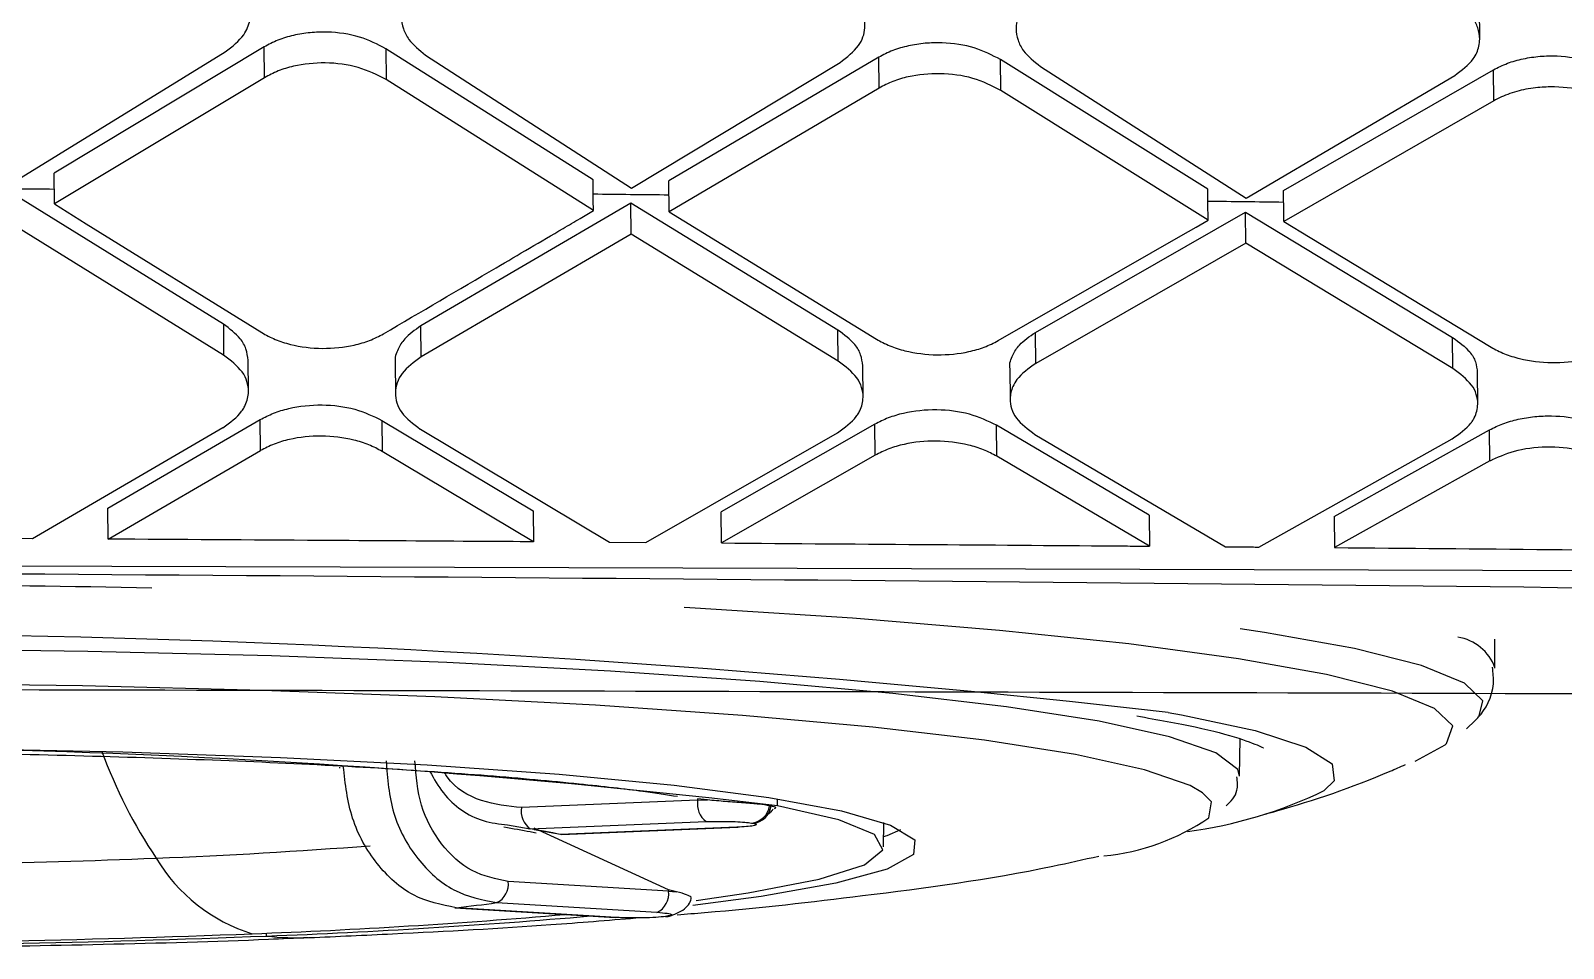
# Model space of a CAD drawing. Extents: x 832 to 912, y 781 to 934.
# Drawn here: x 853.824 to 854.714, y 877.837 to 878.37 of the extents above; entities that cross this region are included whole.
import ezdxf

# ---------------------------------------------------------------- set-up
doc = ezdxf.new("R2010")
doc.units = 0
doc.header["$MEASUREMENT"] = 0
doc.layers.add('1', color=4, linetype='Continuous')

# ---------------------------------------------------------------- blocks, each defined once
blk = doc.blocks.new('pillow top view')
at = {"layer": '1', "color": 3, "linetype": 'Continuous', "lineweight": 25}
for p, q in [((1.32975, -5.42069), (1.20502, -5.48904)), ((1.3292, -5.43857), (1.32975, -5.42071)), ((1.18317, -5.49232), (1.30713, -5.42265)), ((1.40037, -5.42459), (1.39981, -5.44246)), ((1.51763, -5.50541), (1.40037, -5.42458)), ((1.42334, -5.42912), (1.53972, -5.5112)), ((2.03546, -5.44403), (2.03602, -5.42611)), ((1.3292, -5.43857), (1.20446, -5.50694)), ((1.51708, -5.52334), (1.39981, -5.44246)), ((1.53972, -5.5112), (1.66364, -5.443)), ((1.68626, -5.44089), (1.56158, -5.50778)), ((1.68571, -5.4588), (1.68626, -5.4409)), ((1.75632, -5.46296), (1.75688, -5.44505)), ((1.87416, -5.52511), (1.75687, -5.44505)), ((1.77983, -5.44992), (1.89624, -5.53126)), ((1.68571, -5.4588), (1.56102, -5.52571)), ((1.8736, -5.54308), (1.75632, -5.46296)), ((1.89623, -5.53126), (2.0201, -5.46476)), ((1.9181, -5.52761), (2.04273, -5.46245)), ((2.04217, -5.48039), (2.04273, -5.46247)), ((2.04217, -5.48039), (1.91754, -5.54559)), ((1.20446, -5.50694), (1.20502, -5.48904)), ((1.29969, -5.58064), (1.18237, -5.50137)), ((1.20446, -5.50694), (1.22248, -5.51926)), ((1.56102, -5.52571), (1.56158, -5.50778)), ((1.29913, -5.59858), (1.18182, -5.51928)), ((1.22248, -5.51926), (1.32177, -5.58646)), ((1.53894, -5.51986), (1.41427, -5.58625)), ((1.53838, -5.5378), (1.53893, -5.51989)), ((1.65627, -5.59837), (1.53893, -5.51985)), ((1.56102, -5.52571), (1.57761, -5.53695)), ((1.57761, -5.53695), (1.67835, -5.60448)), ((1.53838, -5.5378), (1.41371, -5.60421)), ((1.65571, -5.61635), (1.53838, -5.5378)), ((1.77085, -5.60423), (1.89547, -5.5394)), ((1.89491, -5.55738), (1.89547, -5.53943)), ((1.89547, -5.5394), (2.01284, -5.6169)), ((1.91754, -5.54559), (1.93248, -5.55559)), ((1.74897, -5.60816), (1.85734, -5.55157)), ((1.89491, -5.55738), (1.77028, -5.62224)), ((2.01228, -5.63493), (1.89491, -5.55738)), ((1.93248, -5.55559), (2.0349, -5.62336)), ((1.29969, -5.58064), (1.29913, -5.59858)), ((1.4137, -5.60421), (1.41426, -5.58625)), ((1.65571, -5.61635), (1.65627, -5.59837)), ((1.31269, -5.62008), (1.31325, -5.60213)), ((1.39857, -5.60694), (1.39801, -5.6249)), ((1.77028, -5.62224), (1.77084, -5.60424)), ((2.01228, -5.63493), (2.01284, -5.6169)), ((1.66929, -5.63756), (1.66985, -5.61957)), ((1.75516, -5.62454), (1.7546, -5.64254)), ((1.29699, -5.6408), (1.18398, -5.70083)), ((1.2284, -5.68483), (1.31886, -5.63692)), ((1.3183, -5.6549), (1.31886, -5.63693)), ((1.3895, -5.64022), (1.38894, -5.65819)), ((1.3895, -5.64022), (1.47519, -5.69614)), ((2.02586, -5.65577), (2.02642, -5.63773)), ((1.41158, -5.64622), (1.51868, -5.7162)), ((3.1756, -5.80222), (-0.25414, -5.65516)), ((1.22784, -5.70281), (1.3183, -5.6549)), ((1.47463, -5.71416), (1.38894, -5.65819)), ((1.53984, -5.71719), (1.65359, -5.65792)), ((1.67547, -5.65383), (1.58425, -5.70121)), ((1.67491, -5.67184), (1.67547, -5.65384)), ((1.74555, -5.67526), (1.74611, -5.65725)), ((1.83265, -5.71291), (1.74611, -5.65725)), ((1.76818, -5.66355), (1.87615, -5.73308)), ((1.67491, -5.67184), (1.5837, -5.71922)), ((1.83209, -5.73098), (1.74555, -5.67526)), ((1.89558, -5.73402), (2.01018, -5.67569)), ((1.93998, -5.71804), (2.03207, -5.67134)), ((2.03151, -5.6894), (2.03207, -5.67135)), ((1.22784, -5.7028), (1.2284, -5.68483)), ((1.47519, -5.69615), (1.47463, -5.71416)), ((2.03151, -5.6894), (1.93941, -5.73611)), ((1.18398, -5.70083), (1.16131, -5.6998)), ((1.5837, -5.71922), (1.58425, -5.70121)), ((1.83265, -5.71293), (1.83209, -5.73097)), ((1.51868, -5.7162), (1.53984, -5.71719)), ((1.93997, -5.71804), (1.93941, -5.73611))]:
    blk.add_line(p, q, dxfattribs=at)
at = {"layer": '1', "color": 3, "linetype": 'Continuous', "lineweight": 25, "flags": 128}
for points in [[(1.8736, -5.54308), (1.87392, -5.53302), (1.87416, -5.52512)], [(1.85734, -5.55157), (1.86645, -5.54682), (1.8736, -5.54308)]]:
    blk.add_lwpolyline(points, dxfattribs=at)
at = {"layer": '1', "color": 3, "linetype": 'Continuous', "lineweight": 25}
for points, knots in [([(1.30713, -5.42265), (1.31132, -5.41966), (1.31852, -5.41451), (1.32185, -5.40669), (1.32244, -5.40266), (1.32262, -5.39922), (1.32201, -5.39462), (1.31838, -5.3865), (1.31265, -5.38154), (1.30899, -5.37838)], [0, 0, 0, 0, 0.24915, 0.428557, 0.491864, 0.499326, 0.640235, 0.770796, 1, 1, 1, 1]), ([(1.42586, -5.38508), (1.42164, -5.38806), (1.4132, -5.39403), (1.40954, -5.40456), (1.41059, -5.41317), (1.41422, -5.42124), (1.41982, -5.42608), (1.42334, -5.42912)], [0, 0, 0, 0, 0.249298, 0.498676, 0.644582, 0.776924, 1, 1, 1, 1]), ([(1.66364, -5.443), (1.66781, -5.44006), (1.67568, -5.43454), (1.67864, -5.42657), (1.67917, -5.42034), (1.6785, -5.41544), (1.6749, -5.40741), (1.66915, -5.40247), (1.66548, -5.39931)], [0, 0, 0, 0, 0.249184, 0.469203, 0.498962, 0.639486, 0.769971, 1, 1, 1, 1]), ([(1.78233, -5.40652), (1.77812, -5.40944), (1.76968, -5.41529), (1.76603, -5.42562), (1.76706, -5.43408), (1.77066, -5.44206), (1.77629, -5.44688), (1.77983, -5.44992)], [0, 0, 0, 0, 0.249209, 0.498597, 0.643313, 0.775248, 1, 1, 1, 1]), ([(1.40037, -5.42458), (1.39561, -5.42186), (1.38593, -5.41634), (1.36982, -5.41338), (1.35676, -5.41326), (1.34698, -5.41446), (1.33766, -5.41685), (1.3324, -5.4194), (1.32975, -5.42068)], [0, 0, 0, 0, 0.237946, 0.483216, 0.609349, 0.737493, 0.867691, 1, 1, 1, 1]), ([(2.0201, -5.46476), (2.02428, -5.4619), (2.03122, -5.45716), (2.03475, -5.44957), (2.03574, -5.44348), (2.03495, -5.43775), (2.03135, -5.42983), (2.02559, -5.42493), (2.02192, -5.42181)], [0, 0, 0, 0, 0.248975, 0.413106, 0.499207, 0.639531, 0.769912, 1, 1, 1, 1]), ([(1.39982, -5.44246), (1.39476, -5.43961), (1.38469, -5.43395), (1.36507, -5.43066), (1.34895, -5.4317), (1.33706, -5.43476), (1.33185, -5.43728), (1.32919, -5.43856)], [0, 0, 0, 0, 0.251231, 0.499885, 0.739687, 0.867401, 1, 1, 1, 1]), ([(1.75688, -5.44505), (1.75214, -5.44236), (1.74251, -5.43688), (1.72645, -5.43387), (1.71339, -5.43367), (1.70358, -5.4348), (1.69421, -5.43712), (1.68893, -5.43962), (1.68626, -5.44088)], [0, 0, 0, 0, 0.236565, 0.481305, 0.607521, 0.736005, 0.866806, 1, 1, 1, 1]), ([(1.75632, -5.46296), (1.75126, -5.46013), (1.74119, -5.4545), (1.72158, -5.45117), (1.70547, -5.45211), (1.69359, -5.45507), (1.68837, -5.45753), (1.6857, -5.45879)], [0, 0, 0, 0, 0.251009, 0.499988, 0.738956, 0.866825, 1, 1, 1, 1]), ([(2.04273, -5.46244), (2.04541, -5.46121), (2.05072, -5.45876), (2.06013, -5.45653), (2.06996, -5.45547), (2.08302, -5.45575), (2.09903, -5.45881), (2.10863, -5.46422), (2.11334, -5.46688)], [0, 0, 0, 0, 0.134018, 0.265383, 0.394193, 0.520478, 0.764707, 1, 1, 1, 1]), ([(2.11278, -5.48483), (2.10773, -5.48203), (2.09765, -5.47644), (2.08103, -5.47361), (2.06746, -5.47357), (2.0568, -5.47494), (2.04812, -5.47766), (2.04367, -5.4797), (2.04217, -5.48039)], [0, 0, 0, 0, 0.250655, 0.499538, 0.623607, 0.770993, 0.922896, 1, 1, 1, 1]), ([(1.20473, -5.4985), (1.19729, -5.49814), (1.18264, -5.49744), (1.16799, -5.49674), (1.16078, -5.49639)], [0, 0, 0, 0, 0.507905, 1, 1, 1, 1]), ([(1.51708, -5.52334), (1.51718, -5.51999), (1.51737, -5.51402), (1.51755, -5.50805), (1.51763, -5.50542)], [0, 0, 0, 0, 0.560044, 1, 1, 1, 1]), ([(1.56132, -5.51604), (1.55388, -5.51567), (1.53923, -5.51493), (1.52458, -5.51419), (1.51737, -5.51383)], [0, 0, 0, 0, 0.507972, 1, 1, 1, 1]), ([(1.49909, -5.53296), (1.50245, -5.53117), (1.50844, -5.52796), (1.51444, -5.52475), (1.51707, -5.52334)], [0, 0, 0, 0, 0.559999, 1, 1, 1, 1]), ([(1.91754, -5.54559), (1.91765, -5.54224), (1.91783, -5.53624), (1.91802, -5.53025), (1.9181, -5.52762)], [0, 0, 0, 0, 0.560056, 1, 1, 1, 1]), ([(-5.25368, -5.53677), (-5.15456, -5.54067), (-4.95245, -5.54863), (-4.66402, -5.55976), (-4.40503, -5.56968), (-4.196, -5.57765), (-4.01994, -5.58433), (-3.85576, -5.59055), (-3.68111, -5.59715), (-3.46582, -5.60528), (-3.20411, -5.61515), (-2.89148, -5.62693), (-2.55016, -5.63978), (-2.02547, -5.65968), (-1.33762, -5.68613), (-0.50485, -5.71914), (0.42983, -5.757), (1.47143, -5.80044), (2.36703, -5.83885), (3.00543, -5.8661), (3.40365, -5.88307), (3.83664, -5.90146), (4.28532, -5.92042), (4.58969, -5.93293), (4.73766, -5.93901)], [0, 0, 0, 0, 0.029764, 0.060686, 0.086609, 0.107532, 0.123453, 0.139473, 0.156828, 0.175894, 0.204114, 0.235404, 0.269759, 0.306592, 0.392937, 0.476282, 0.556631, 0.673579, 0.789037, 0.825557, 0.865275, 0.908612, 0.955569, 1, 1, 1, 1]), ([(1.3924, -5.58997), (1.41472, -5.57805), (1.45028, -5.55905), (1.48584, -5.54004), (1.49909, -5.53296)], [0, 0, 0, 0, 0.627631, 1, 1, 1, 1]), ([(1.91788, -5.53452), (1.91045, -5.53412), (1.89581, -5.53334), (1.88116, -5.53257), (1.87394, -5.53219)], [0, 0, 0, 0, 0.507336, 1, 1, 1, 1]), ([(1.31318, -5.60213), (1.31304, -5.59994), (1.31276, -5.59566), (1.30886, -5.58807), (1.30321, -5.58349), (1.29969, -5.58064)], [0, 0, 0, 0, 0.284776, 0.554751, 1, 1, 1, 1]), ([(1.32176, -5.58646), (1.32424, -5.58795), (1.32913, -5.59088), (1.34065, -5.59506), (1.35656, -5.59773), (1.37265, -5.59664), (1.38453, -5.59367), (1.38974, -5.59122), (1.3924, -5.58997)], [0, 0, 0, 0, 0.130299, 0.257231, 0.500151, 0.739713, 0.867367, 1, 1, 1, 1]), ([(1.41426, -5.58625), (1.41071, -5.58851), (1.40474, -5.59231), (1.40014, -5.5995), (1.39821, -5.60419), (1.39862, -5.60681), (1.39863, -5.60693)], [0, 0, 0, 0, 0.398446, 0.668238, 0.984553, 1, 1, 1, 1]), ([(1.29699, -5.64081), (1.3013, -5.63795), (1.3061, -5.63477), (1.30942, -5.63014), (1.31159, -5.62653), (1.31357, -5.61929), (1.31096, -5.60848), (1.30307, -5.60188), (1.29913, -5.59858)], [0, 0, 0, 0, 0.249569, 0.278599, 0.330146, 0.500406, 0.750342, 1, 1, 1, 1]), ([(1.66978, -5.61957), (1.66963, -5.61742), (1.66936, -5.61322), (1.66546, -5.60574), (1.6598, -5.6012), (1.65627, -5.59837)], [0, 0, 0, 0, 0.283951, 0.553656, 1, 1, 1, 1]), ([(1.4137, -5.60421), (1.40945, -5.60709), (1.40095, -5.61286), (1.39686, -5.62448), (1.39973, -5.63643), (1.40763, -5.64296), (1.41157, -5.64623)], [0, 0, 0, 0, 0.249756, 0.499796, 0.750027, 1, 1, 1, 1]), ([(1.67835, -5.60448), (1.68082, -5.60595), (1.6857, -5.60885), (1.69723, -5.613), (1.71314, -5.61569), (1.72923, -5.61467), (1.74111, -5.61177), (1.74632, -5.60938), (1.74897, -5.60816)], [0, 0, 0, 0, 0.130159, 0.257022, 0.50012, 0.739467, 0.867182, 1, 1, 1, 1]), ([(1.75524, -5.62454), (1.75522, -5.62438), (1.75481, -5.62178), (1.75676, -5.61715), (1.76138, -5.61012), (1.76731, -5.60643), (1.77084, -5.60424)], [0, 0, 0, 0, 0.019781, 0.335821, 0.604792, 1, 1, 1, 1]), ([(1.6536, -5.65792), (1.6579, -5.65512), (1.66265, -5.65203), (1.66594, -5.64756), (1.66815, -5.64403), (1.67018, -5.63685), (1.66756, -5.62614), (1.65966, -5.61961), (1.65572, -5.61635)], [0, 0, 0, 0, 0.249581, 0.275179, 0.325595, 0.500421, 0.750415, 1, 1, 1, 1]), ([(2.01284, -5.6169), (2.0164, -5.61971), (2.0221, -5.62422), (2.02595, -5.63158), (2.0262, -5.63566), (2.02633, -5.63774)], [0, 0, 0, 0, 0.45029, 0.721041, 1, 1, 1, 1]), ([(1.77028, -5.62224), (1.766, -5.62504), (1.76013, -5.6289), (1.75577, -5.636), (1.75376, -5.64351), (1.75634, -5.65389), (1.76423, -5.66033), (1.76817, -5.66355)], [0, 0, 0, 0, 0.249474, 0.342738, 0.500376, 0.75038, 1, 1, 1, 1]), ([(2.0349, -5.62337), (2.03737, -5.62481), (2.04225, -5.62767), (2.05378, -5.63178), (2.0697, -5.63447), (2.08579, -5.63352), (2.09766, -5.63073), (2.10287, -5.6284), (2.10552, -5.62722)], [0, 0, 0, 0, 0.130048, 0.256848, 0.500035, 0.73926, 0.867018, 1, 1, 1, 1]), ([(1.31886, -5.63692), (1.32143, -5.63571), (1.32654, -5.63331), (1.33856, -5.6302), (1.35502, -5.62908), (1.3747, -5.63231), (1.38458, -5.63759), (1.3895, -5.64022)], [0, 0, 0, 0, 0.128713, 0.256317, 0.507255, 0.754898, 1, 1, 1, 1]), ([(2.01018, -5.67569), (2.0145, -5.67297), (2.01896, -5.67015), (2.0218, -5.66652), (2.02253, -5.66555), (2.02469, -5.66221), (2.02677, -5.65514), (2.02413, -5.64458), (2.01623, -5.63814), (2.01228, -5.63492)], [0, 0, 0, 0, 0.249547, 0.257719, 0.272542, 0.322102, 0.500458, 0.750524, 1, 1, 1, 1]), ([(1.38894, -5.65819), (1.38649, -5.65675), (1.38164, -5.6539), (1.37013, -5.64979), (1.35415, -5.64714), (1.33798, -5.64827), (1.32611, -5.65125), (1.32093, -5.65367), (1.3183, -5.6549)], [0, 0, 0, 0, 0.129098, 0.255621, 0.500138, 0.741207, 0.868479, 1, 1, 1, 1]), ([(1.74611, -5.65725), (1.7412, -5.65465), (1.73132, -5.64943), (1.71165, -5.6462), (1.69519, -5.64727), (1.68316, -5.6503), (1.67804, -5.65265), (1.67547, -5.65383)], [0, 0, 0, 0, 0.244858, 0.492303, 0.743284, 0.871022, 1, 1, 1, 1]), ([(4.71869, -5.91168), (4.7181, -5.91165), (4.71342, -5.91139), (4.69779, -5.91053), (4.64207, -5.90749), (4.43409, -5.89602), (3.62477, -5.85042), (2.02437, -5.75709), (0.57903, -5.69353), (-0.25337, -5.65692)], [0, 0, 0, 0, 0.000353, 0.002828, 0.009436, 0.033986, 0.128384, 0.498019, 1, 1, 1, 1]), ([(1.74555, -5.67526), (1.7431, -5.67383), (1.73826, -5.67102), (1.72675, -5.66694), (1.71076, -5.6643), (1.6946, -5.66536), (1.68273, -5.66827), (1.67755, -5.67064), (1.67491, -5.67184)], [0, 0, 0, 0, 0.129002, 0.255472, 0.500117, 0.740827, 0.868193, 1, 1, 1, 1]), ([(2.03207, -5.67133), (2.03465, -5.67018), (2.03978, -5.66788), (2.04889, -5.66566), (2.05854, -5.66449), (2.07159, -5.66451), (2.08797, -5.66718), (2.09781, -5.67232), (2.1027, -5.67487)], [0, 0, 0, 0, 0.129413, 0.257383, 0.384047, 0.509515, 0.756264, 1, 1, 1, 1]), ([(2.10214, -5.69294), (2.09969, -5.69154), (2.09485, -5.68877), (2.08334, -5.68473), (2.06711, -5.68212), (2.04821, -5.6831), (2.0367, -5.68722), (2.03201, -5.68919), (2.03151, -5.6894)], [0, 0, 0, 0, 0.129069, 0.255602, 0.500431, 0.749922, 0.973416, 1, 1, 1, 1]), ([(1.47463, -5.71416), (1.47334, -5.7141), (1.46158, -5.71355), (1.42045, -5.71166), (1.33948, -5.70791), (1.26897, -5.70468), (1.22784, -5.7028)], [0, 0, 0, 0, 0.015647, 0.142912, 0.500006, 1, 1, 1, 1]), ([(1.5837, -5.71922), (1.62509, -5.72117), (1.70361, -5.72486), (1.7864, -5.72881), (1.8278, -5.73077), (1.83209, -5.73097)], [0, 0, 0, 0, 0.500001, 0.948216, 1, 1, 1, 1]), ([(1.87615, -5.73308), (1.87978, -5.73325), (1.88625, -5.73356), (1.89273, -5.73388), (1.89558, -5.73402)], [0, 0, 0, 0, 0.559944, 1, 1, 1, 1]), ([(1.93941, -5.7361), (1.98112, -5.73812), (2.0594, -5.7419), (2.14281, -5.74599), (2.18452, -5.74802), (2.18966, -5.74827)], [0, 0, 0, 0, 0.500001, 0.93837, 1, 1, 1, 1])]:
    blk.add_open_spline(points, degree=3, knots=knots, dxfattribs=at)
blk = doc.blocks.new('2026 SOVEREIGN HL')
at = {"layer": '1', "color": 3, "linetype": 'Continuous', "lineweight": 25}
for p, q in [((22.94507, 80.90513), (22.94507, 80.92192)), ((22.92855, 80.86971), (22.93359, 80.87468)), ((22.79674, 80.84245), (22.79712, 80.86397)), ((22.27397, 80.8475), (22.27398, 80.84702)), ((22.48198, 80.82828), (22.37963, 80.82406)), ((22.48768, 80.82846), (22.48197, 80.82906)), ((22.48197, 80.82906), (22.48198, 80.82828)), ((22.48198, 80.82828), (22.48768, 80.82846)), ((22.52374, 80.82514), (22.52461, 80.82498)), ((22.52832, 80.82512), (22.52837, 80.82912)), ((22.37162, 80.81399), (22.38467, 80.81167)), ((22.38467, 80.81167), (22.48703, 80.81589)), ((22.40239, 80.80841), (22.38694, 80.81116)), ((22.46511, 80.77628), (22.38701, 80.81205)), ((22.50475, 80.81263), (22.40239, 80.80841)), ((22.40288, 80.80837), (22.40239, 80.80841)), ((22.40288, 80.80837), (22.50524, 80.81259)), ((22.50475, 80.81263), (22.50524, 80.81259)), ((22.51325, 80.81507), (22.51412, 80.81492)), ((22.5899, 80.80115), (22.59014, 80.81534)), ((22.4651, 80.7755), (22.37197, 80.78112)), ((22.46511, 80.77628), (22.4651, 80.7755)), ((22.4651, 80.7755), (22.46973, 80.77517)), ((22.46973, 80.77517), (22.46511, 80.77628)), ((22.34098, 80.76582), (22.34169, 80.76585)), ((22.34098, 80.76582), (22.43411, 80.76021)), ((22.43482, 80.76023), (22.34169, 80.76585)), ((22.36525, 80.76881), (22.45838, 80.7632)), ((22.43482, 80.76023), (22.43411, 80.76021)), ((22.46337, 80.76081), (22.46221, 80.76067)), ((22.46369, 80.76071), (22.46221, 80.76067)), ((22.46337, 80.76081), (22.46484, 80.76086)), ((22.46369, 80.76071), (22.46484, 80.76086)), ((22.23165, 80.74944), (22.23165, 80.7511))]:
    blk.add_line(p, q, dxfattribs=at)
at = {"layer": '1', "color": 3, "linetype": 'Continuous', "lineweight": 25, "flags": 128}
for points in [[(22.4927, 80.93921), (22.47749, 80.94008), (22.47419, 80.94027)], [(22.91613, 80.86053), (22.91692, 80.86125), (22.92057, 80.87147), (22.91006, 80.88166), (22.88553, 80.89166), (22.84734, 80.90134), (22.79605, 80.91054), (22.73242, 80.91913), (22.65736, 80.927), (22.57197, 80.93401), (22.4927, 80.93921)], [(22.93597, 80.87727), (22.93808, 80.88597), (22.92737, 80.89634), (22.9024, 80.90652), (22.86353, 80.91637), (22.81132, 80.92574), (22.79719, 80.92785)], [(22.79673, 80.8423), (22.79571, 80.84621), (22.78301, 80.85581), (22.75604, 80.86518), (22.71527, 80.87417), (22.66139, 80.88262), (22.59532, 80.89038), (22.51819, 80.89732), (22.43133, 80.90332), (22.33622, 80.90829), (22.23448, 80.91213), (22.12786, 80.91478), (22.01818, 80.9162), (21.90732, 80.91635), (21.79717, 80.91525), (21.68962, 80.9129), (21.58652, 80.90934)], [(22.77526, 80.83271), (22.76806, 80.83682), (22.74158, 80.84603), (22.70153, 80.85485), (22.64862, 80.86314), (22.58373, 80.87077), (22.50799, 80.87758), (22.42268, 80.88348), (22.32927, 80.88836), (22.22936, 80.89213), (22.12465, 80.89473), (22.01694, 80.89613), (21.90807, 80.89628), (21.7999, 80.89519), (21.69428, 80.89288), (21.59302, 80.88939)], [(22.75532, 80.87932), (22.76304, 80.87796), (22.80588, 80.8688), (22.8352, 80.85924), (22.85055, 80.84944), (22.85168, 80.83955), (22.84589, 80.83389)], [(22.8988, 80.85099), (22.89916, 80.85113), (22.91613, 80.86053)], [(21.66658, 80.8535), (21.75871, 80.85659), (21.8551, 80.85845), (21.95358, 80.85903), (22.05197, 80.85833), (22.14806, 80.85636), (22.23971, 80.85316), (22.32486, 80.84881), (22.40162, 80.8434), (22.46827, 80.83705), (22.52332, 80.82991), (22.56555, 80.82214), (22.59401, 80.8139), (22.60806, 80.80538), (22.60739, 80.79678), (22.59202, 80.78828), (22.56229, 80.78008), (22.51885, 80.77235), (22.47927, 80.76714)], [(22.48112, 80.77009), (22.51132, 80.77443), (22.5525, 80.78242), (22.57882, 80.79088), (22.58963, 80.79959), (22.58467, 80.80835), (22.56407, 80.81692), (22.52832, 80.82512)], [(22.77895, 80.81809), (22.78053, 80.82739), (22.77526, 80.83271)], [(22.59, 80.80717), (22.59202, 80.8079), (22.59993, 80.81128)]]:
    blk.add_lwpolyline(points, dxfattribs=at)
at = {"layer": '1', "color": 3, "linetype": 'Continuous', "lineweight": 25}
for centre, radius, start, end in [((21.9498, 70.19186), 10.76188, 88.854899, 91.869417), ((21.94208, 73.71007), 7.21523, 83.528356, 93.28075), ((22.91931, 80.89609), 0.02734, 19.51352, 81.16414), ((21.94806, 75.9089), 4.95034, 83.26852, 93.162), ((22.40377, 80.95374), 0.28484, 199.92313, 213.94542), ((22.73117, 81.0723), 0.26458, 277.67776, 295.69649), ((22.49466, 80.82623), 0.01285, 170.81392, 233.56151), ((22.51225, 80.82663), 0.0116, 274.96194, 352.61867), ((22.51311, 80.82647), 0.0116, 274.96194, 352.61867), ((22.39231, 80.82201), 0.01285, 170.80436, 233.54488), ((22.70551, 80.92564), 0.13023, 275.48828, 304.32668), ((22.31033, 80.35819), 0.45953, 78.444, 80.68994), ((22.03832, 84.08401), 3.29186, 272.24864, 274.41527), ((21.95271, 86.17597), 5.38557, 269.87371, 272.28543), ((22.25301, 80.84587), 0.09968, 210.89454, 252.61292), ((22.36032, 80.77949), 0.01176, 294.7747, 7.9508), ((22.45345, 80.77387), 0.01176, 294.7877, 7.95463), ((22.22145, 81.81515), 1.05617, 276.53709, 277.8253), ((22.08052, 84.53575), 3.78769, 272.15922, 274.91282), ((22.08226, 84.68797), 3.94136, 272.17217, 274.91132), ((22.4638, 80.76896), 0.00817, 277.3714, 297.26844), ((21.95069, 87.65683), 6.91146, 269.80115, 272.259885), ((21.95157, 87.82362), 7.07973, 269.82721, 272.267199), ((22.24987, 80.90724), 0.15885, 263.41364, 272.34698)]:
    blk.add_arc(centre, radius, start, end, dxfattribs=at)
for points, knots in [([(22.93359, 80.87468), (22.93426, 80.87532), (22.93883, 80.87962), (22.94528, 80.89136), (22.94404, 80.90235), (22.94368, 80.90554)], [0, 0, 0, 0, 0.109506, 0.741338, 1, 1, 1, 1]), ([(22.73703, 80.8773), (22.74903, 80.87515), (22.7736, 80.87073), (22.79656, 80.8646), (22.80985, 80.85929), (22.81046, 80.85887), (22.81069, 80.85871)], [0, 0, 0, 0, 0.2853864, 0.5843277, 0.8434133, 1, 1, 1, 1]), ([(22.03182, 80.85575), (22.04218, 80.85566), (22.08106, 80.85533), (22.14628, 80.85369), (22.22503, 80.8509), (22.29717, 80.8472), (22.36102, 80.84281), (22.41225, 80.83817), (22.4494, 80.83386), (22.46411, 80.83157), (22.47038, 80.83059)], [0, 0, 0, 0, 0.054151, 0.203265, 0.351706, 0.498962, 0.644265, 0.786389, 0.909026, 1, 1, 1, 1]), ([(22.34169, 80.76585), (22.3332, 80.76754), (22.31623, 80.77092), (22.29481, 80.79035), (22.27967, 80.81717), (22.27734, 80.8378), (22.27618, 80.84811)], [0, 0, 0, 0, 0.250036, 0.500039, 0.750021, 1, 1, 1, 1]), ([(22.30102, 80.85125), (22.30183, 80.84088), (22.30346, 80.82016), (22.31832, 80.79331), (22.33976, 80.77389), (22.35675, 80.7705), (22.36525, 80.76881)], [0, 0, 0, 0, 0.249989, 0.4999694, 0.749976, 1, 1, 1, 1]), ([(22.37197, 80.78112), (22.36477, 80.78256), (22.35036, 80.78544), (22.33235, 80.80197), (22.31992, 80.82484), (22.3185, 80.84245), (22.31779, 80.85124)], [0, 0, 0, 0, 0.24978, 0.500136, 0.750442, 1, 1, 1, 1]), ([(22.32651, 80.84498), (22.32891, 80.84068), (22.33613, 80.82779), (22.35286, 80.81621), (22.36683, 80.81456), (22.37162, 80.81399)], [0, 0, 0, 0, 0.247306, 0.742208, 1, 1, 1, 1]), ([(22.37963, 80.82406), (22.37184, 80.82485), (22.35624, 80.82644), (22.34036, 80.83553), (22.33548, 80.84354), (22.33496, 80.8444)], [0, 0, 0, 0, 0.471132, 0.943397, 1, 1, 1, 1]), ([(22.81181, 80.8203), (22.814, 80.82091), (22.83721, 80.82732), (22.86496, 80.83662), (22.89011, 80.84772), (22.89305, 80.84902)], [0, 0, 0, 0, 0.084319, 0.892737, 1, 1, 1, 1]), ([(22.7889, 80.82502), (22.79167, 80.82763), (22.79607, 80.83179), (22.79548, 80.83915), (22.79526, 80.84187)], [0, 0, 0, 0, 0.629594, 1, 1, 1, 1]), ([(22.52374, 80.82514), (22.52189, 80.82541), (22.51813, 80.82598), (22.5089, 80.82674), (22.49832, 80.82752), (22.4912, 80.82815), (22.48768, 80.82846)], [0, 0, 0, 0, 0.247543, 0.500912, 0.753625, 1, 1, 1, 1]), ([(22.52669, 80.82353), (22.52719, 80.82372), (22.52825, 80.82414), (22.52587, 80.82469), (22.52461, 80.82498)], [0, 0, 0, 0, 0.473521, 1, 1, 1, 1]), ([(22.48703, 80.81589), (22.4898, 80.81597), (22.49534, 80.81613), (22.50344, 80.81595), (22.50971, 80.81559), (22.51207, 80.81525), (22.51325, 80.81507)], [0, 0, 0, 0, 0.279486, 0.559003, 0.779411, 1, 1, 1, 1]), ([(22.52282, 80.82022), (22.52353, 80.82069), (22.52508, 80.82172), (22.52563, 80.82281), (22.52592, 80.8234)], [0, 0, 0, 0, 0.461836, 1, 1, 1, 1]), ([(22.3695, 80.81281), (22.37489, 80.81189), (22.38179, 80.81072), (22.387, 80.80962), (22.38815, 80.80938)], [0, 0, 0, 0, 0.779817, 1, 1, 1, 1]), ([(22.51412, 80.81492), (22.51502, 80.81467), (22.51681, 80.81419), (22.51482, 80.81348), (22.51061, 80.81294), (22.5067, 80.81273), (22.50475, 80.81263)], [0, 0, 0, 0, 0.279647, 0.559221, 0.779558, 1, 1, 1, 1]), ([(22.47014, 80.76183), (22.47546, 80.76224), (22.51355, 80.76517), (22.58554, 80.77365), (22.65843, 80.78314), (22.70607, 80.79388), (22.71498, 80.79588)], [0, 0, 0, 0, 0.060345, 0.431484, 0.893731, 1, 1, 1, 1]), ([(22.46754, 80.7617), (22.46919, 80.76235), (22.47258, 80.76369), (22.47616, 80.76675), (22.47813, 80.76962), (22.47821, 80.77133), (22.47824, 80.77189)], [0, 0, 0, 0, 0.275518, 0.563818, 0.85831, 1, 1, 1, 1]), ([(22.47829, 80.77196), (22.47767, 80.77242), (22.47643, 80.77334), (22.47194, 80.77457), (22.46972, 80.77517)], [0, 0, 0, 0, 0.506462, 1, 1, 1, 1]), ([(22.45838, 80.7632), (22.46054, 80.76303), (22.46487, 80.76269), (22.4672, 80.76199), (22.46668, 80.76133), (22.46447, 80.76099), (22.46337, 80.76081)], [0, 0, 0, 0, 0.279467, 0.559004, 0.779432, 1, 1, 1, 1]), ([(22.25639, 80.74852), (22.2726, 80.74923), (22.32092, 80.75136), (22.38515, 80.75494), (22.42981, 80.7586), (22.44613, 80.75994)], [0, 0, 0, 0, 0.242701, 0.7233, 1, 1, 1, 1]), ([(22.46221, 80.76067), (22.46026, 80.76048), (22.45636, 80.7601), (22.44835, 80.7599), (22.44082, 80.75994), (22.43682, 80.76013), (22.43482, 80.76023)], [0, 0, 0, 0, 0.279664, 0.559219, 0.779595, 1, 1, 1, 1]), ([(21.92878, 80.74255), (21.93229, 80.74252), (21.96884, 80.74224), (22.03902, 80.74282), (22.13722, 80.7445), (22.21005, 80.74651), (22.24822, 80.74828), (22.25592, 80.74864)], [0, 0, 0, 0, 0.031426, 0.327936, 0.625009, 0.924344, 1, 1, 1, 1])]:
    blk.add_open_spline(points, degree=3, knots=knots, dxfattribs=at)
at = {"layer": '1', "rotation": 2.284948898486966}
blk.add_blockref('pillow top view', (20.68535, 86.62929), dxfattribs=at)

msp = doc.modelspace()

# ---------------------------------------------------------------- block references
at = {"layer": '1'}
msp.add_blockref('2026 SOVEREIGN HL', (831.72924, 797.0948), dxfattribs=at)

doc.saveas('drawing.dxf')
